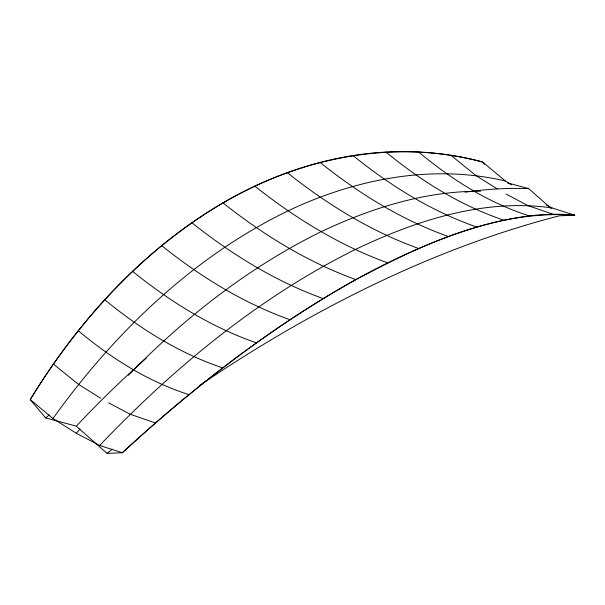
<?xml version="1.0" encoding="UTF-8"?>
<svg xmlns="http://www.w3.org/2000/svg" width="605" height="605" viewBox="0 0 605 605"><rect width="100%" height="100%" fill="white"/><g stroke="black" fill="none" stroke-linecap="round" stroke-linejoin="round"><path stroke-width="0.91" d="M511.573 184.903L505.349 180.978L482.639 162.027C395.042 138.303 300.33 157.519 222.988 202.894C142.78 250.077 78.59 320.718 30.25 399.572L45.602 417.889L76.306 426.162L107.009 453.349L122.361 452.752A590.888 224.765 -45.8 0 1 574.75 215.206L552.04 207.938L546.202 204.876M484.552 164.318L482.639 162.027A590.888 424.581 -79 0 0 30.25 399.572L52.96 418.524C114.254 333.045 192.42 257.284 287.753 210.994C354.81 179.08 432.083 163.705 505.349 180.978M52.96 418.524L76.306 433.256L79.973 428.998M128.426 375.251C184.585 317.655 248.897 267.213 321.285 231.609C371.024 208.15 425.081 190.999 480.529 191.225M76.306 433.256L99.651 445.484C173.885 367.689 258.191 297.894 354.825 249.721C415.733 220.643 483.773 198.13 552.04 207.938M199.862 385.302A1433.283 827.511 -60 0 1 559.398 215.804L574.75 215.206C496.856 209.648 422.993 244.019 355.861 279.608C271.055 327.108 193.789 387.064 122.361 452.752L99.651 445.484M507.58 182.929L528.694 188.616L551.079 208.438M553.015 214.246L527.81 205.534L506.143 194.069M155.477 422.993L130.272 414.281L108.597 402.817M529.375 215.917C488.424 202.864 451.428 179.405 418.622 151.968M188.994 394.649C148.036 381.604 111.04 358.145 78.234 330.701M503.965 220.205C460.571 205.685 421.148 180.956 385.914 152.044M222.723 367.885C179.322 353.365 139.899 328.636 104.665 299.725M476.937 227.094C431.562 211.387 390.187 185.622 352.987 155.538M256.475 342.861C211.1 327.154 169.718 301.388 132.525 271.297M448.441 236.54C401.576 219.948 358.72 193.388 320.045 162.412M290.037 319.72C243.18 303.12 200.323 276.561 161.641 245.592M418.645 248.496C370.789 231.299 326.942 204.21 287.269 172.644M323.236 298.59C275.373 281.401 231.526 254.312 191.861 222.746M387.722 262.873C339.367 245.388 295.021 218.027 254.849 186.166M355.861 279.608C307.499 262.116 263.152 234.763 222.988 202.894M497.272 188.926L476.127 175.692L450.922 155.304M100.513 398.166L78.582 384.44L53.376 364.051M76.306 426.162A744.581 429.883 -60 0 1 146.228 358.221M465.079 192.239A744.581 429.883 -60 0 1 528.694 188.616M45.602 417.889A1433.283 827.511 -60 0 1 49.376 414.932M107.009 453.349A1433.283 827.511 -60 0 1 112.296 449.205"/></g></svg>
